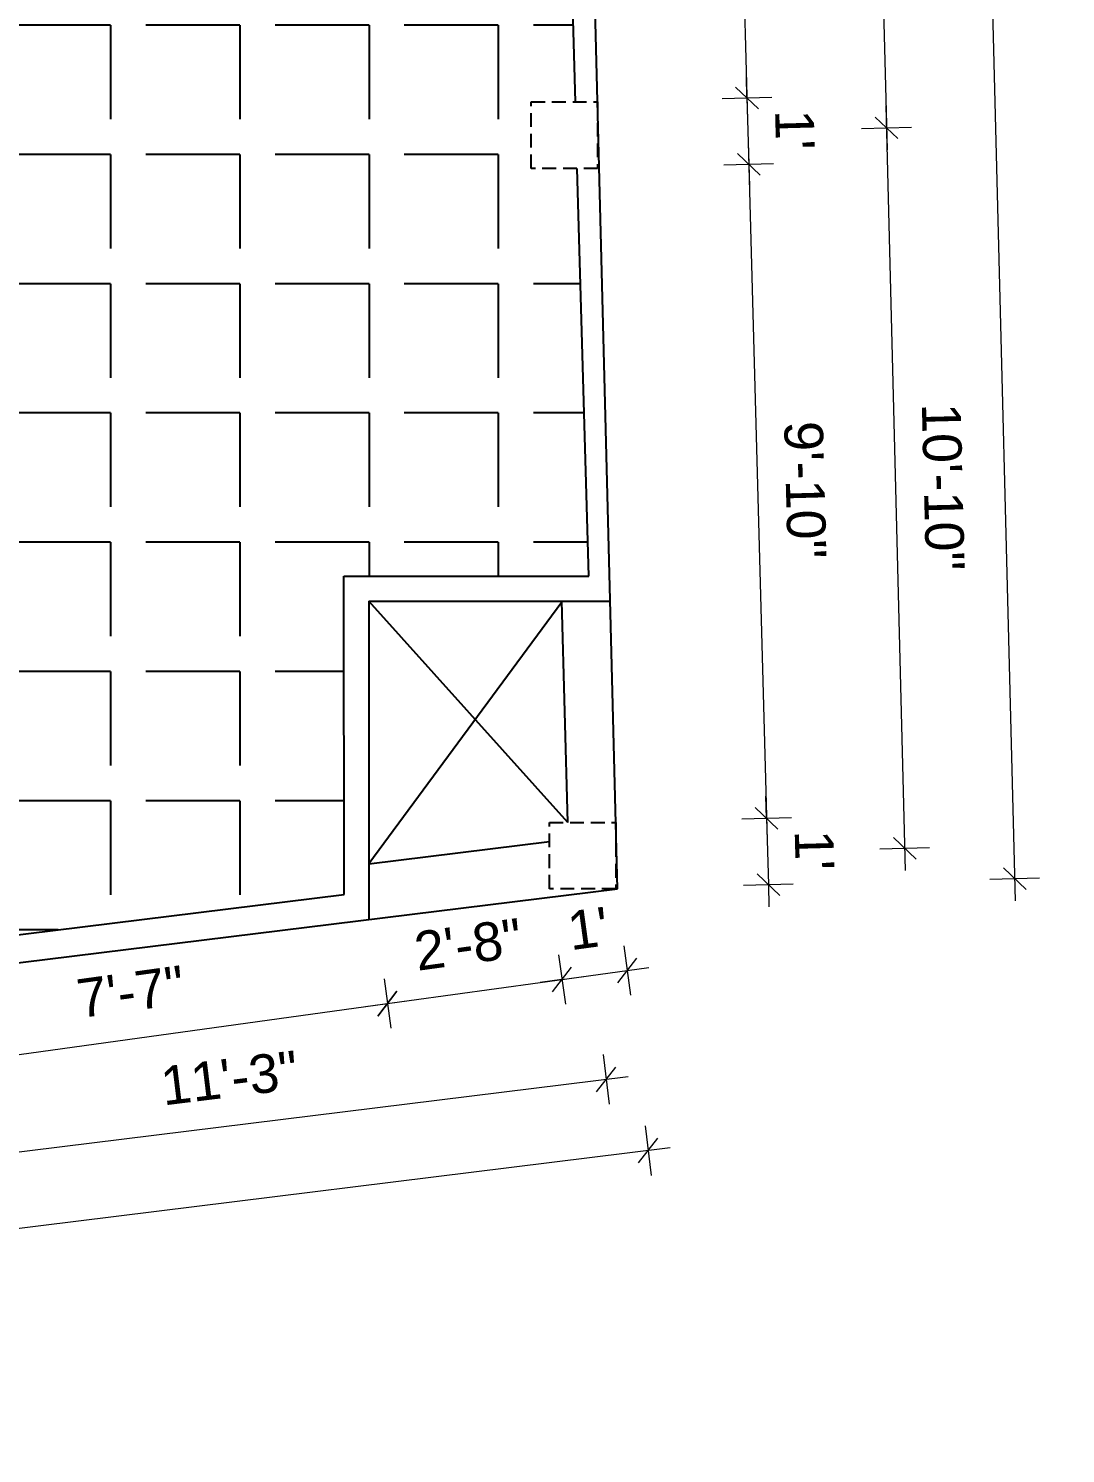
# Model space of a CAD drawing. Header units: inches. Extents: x -111 to 45239, y -6849 to 1261.
# Drawn here: x 23406.9 to 23594.5, y -2291.9 to -2034.2 of the extents above; entities that cross this region are included whole.
import ezdxf

# ---------------------------------------------------------------- set-up
doc = ezdxf.new("R2010")
doc.units = ezdxf.units.IN
doc.header["$LTSCALE"] = 0.5
doc.header["$MEASUREMENT"] = 0
doc.header["$PDMODE"] = 66
doc.linetypes.add('HIDDEN', pattern=[0.375, 0.25, -0.125])
doc.layers.add('A_Title Text', color=105, linetype='Continuous', lineweight=60)
doc.layers.add('Toilet', color=7, linetype='Continuous', lineweight=25)
doc.styles.add('arial', font='arial.ttf')
doc.dimstyles.new('Sudeep', dxfattribs={"dimtxt": 6, "dimasz": 4, "dimexe": 4.5, "dimexo": 4.5, "dimgap": 5, "dimtad": 1, "dimdec": 0, "dimlunit": 4, "dimtxsty": 'arial', "dimblk": 'OBLIQUE', "dimcen": 250, "dimdle": 4, "dimclrd": 86, "dimclre": 5, "dimclrt": 1, "dimadec": 0, "dimazin": 0, "dimtfac": 1, "dimtdec": 0, "dimtix": 1, "dimtmove": 1, "dimatfit": 3, "dimldrblk": 'OBLIQUE', "dimfxl": 4.5, "dimfxlon": 1, "dimfrac": 2, "dimlwd": 15, "dimlwe": 13, "dimarcsym": 0})

# ---------------------------------------------------------------- blocks, each defined once
blk = doc.blocks.new('_Oblique')
at = {"color": 0, "linetype": 'ByBlock', "lineweight": -2}
blk.add_line((-0.5, -0.5), (0.5, 0.5), dxfattribs=at)
blk = doc.blocks.new('*D1159')
at = {"layer": 'A_Title Text', "color": 5, "lineweight": 13, "transparency": 16777216}
for p, q in [((23471.23, -2206.1), (23472.46, -2215.01)), ((23380.69, -2218.6), (23381.92, -2227.51))]:
    blk.add_line(p, q, dxfattribs=at)
at = {"layer": 'A_Title Text', "color": 86, "lineweight": 15, "transparency": 16777216}
blk.add_line((23377.34, -2223.6), (23475.8, -2210.01), dxfattribs=at)
at = {"layer": 'Defpoints', "color": 0, "transparency": 16777216}
for p in [(23468.49, -2186.26), (23379, -2206.39), (23471.84, -2210.55)]:
    blk.add_point(p, dxfattribs=at)
at = {"layer": 'A_Title Text', "color": 86, "lineweight": 15, "transparency": 16777216, "xscale": 4, "yscale": 4, "zscale": 4}
for p, rotation in [((23471.84, -2210.55), 7.861618189196395), ((23381.3, -2223.06), 187.8616181891964)]:
    blk.add_blockref('_Oblique', p, dxfattribs=dict(at, rotation=rotation))
at = {"layer": 'A_Title Text', "color": 1, "transparency": 16777216, "insert": (23425.41, -2208.38), "char_height": 7, "attachment_point": 5, "rotation": 7.8616, "style": 'arial'}
blk.add_mtext('7\'-7"', dxfattribs=at)
blk = doc.blocks.new('*D1160')
at = {"layer": 'A_Title Text', "color": 5, "lineweight": 13, "transparency": 16777216}
for p, q in [((23502.79, -2201.74), (23504.03, -2210.65)), ((23471.23, -2206.1), (23472.46, -2215.01))]:
    blk.add_line(p, q, dxfattribs=at)
at = {"layer": 'A_Title Text', "color": 86, "lineweight": 15, "transparency": 16777216}
blk.add_line((23467.88, -2211.1), (23507.37, -2205.65), dxfattribs=at)
at = {"layer": 'Defpoints', "color": 0, "transparency": 16777216}
for p in [(23468.49, -2186.26), (23501.14, -2189.78), (23503.41, -2206.19)]:
    blk.add_point(p, dxfattribs=at)
at = {"layer": 'A_Title Text', "color": 86, "lineweight": 15, "transparency": 16777216, "xscale": 4, "yscale": 4, "zscale": 4}
for p, rotation in [((23503.41, -2206.19), 7.861618189196395), ((23471.84, -2210.55), 187.8616181891964)]:
    blk.add_blockref('_Oblique', p, dxfattribs=dict(at, rotation=rotation))
at = {"layer": 'A_Title Text', "color": 1, "transparency": 16777216, "insert": (23486.45, -2199.88), "char_height": 7, "attachment_point": 5, "rotation": 7.8616, "style": 'arial'}
blk.add_mtext('2\'-8"', dxfattribs=at)
blk = doc.blocks.new('*D1161')
at = {"layer": 'A_Title Text', "color": 5, "lineweight": 13, "transparency": 16777216}
for p, q in [((23514.57, -2200.11), (23515.8, -2209.03)), ((23502.79, -2201.74), (23504.03, -2210.65))]:
    blk.add_line(p, q, dxfattribs=at)
at = {"layer": 'A_Title Text', "color": 86, "lineweight": 15, "transparency": 16777216}
for p, q in [((23503.41, -2206.19), (23515.19, -2204.57)), ((23515.19, -2204.57), (23519.15, -2204.02)), ((23503.41, -2206.19), (23499.45, -2206.74))]:
    blk.add_line(p, q, dxfattribs=at)
at = {"layer": 'Defpoints', "color": 0, "transparency": 16777216}
for p in [(23501.14, -2189.78), (23513.14, -2189.78), (23515.19, -2204.57)]:
    blk.add_point(p, dxfattribs=at)
at = {"layer": 'A_Title Text', "color": 86, "lineweight": 15, "transparency": 16777216, "xscale": 4, "yscale": 4, "zscale": 4}
for p, rotation in [((23515.19, -2204.57), 187.8616181891964), ((23503.41, -2206.19), 7.861618189196412)]:
    blk.add_blockref('_Oblique', p, dxfattribs=dict(at, rotation=rotation))
at = {"layer": 'A_Title Text', "color": 1, "transparency": 16777216, "insert": (23508.13, -2196.95), "char_height": 7, "attachment_point": 5, "rotation": 7.8616, "style": 'arial'}
blk.add_mtext("1'", dxfattribs=at)
blk = doc.blocks.new('*D1164')
at = {"layer": 'A_Title Text', "color": 5, "lineweight": 13, "transparency": 16777216}
for p, q in [((23510.85, -2219.78), (23511.95, -2228.72)), ((23376.7, -2236.36), (23377.81, -2245.29))]:
    blk.add_line(p, q, dxfattribs=at)
at = {"layer": 'A_Title Text', "color": 86, "lineweight": 15, "transparency": 16777216}
blk.add_line((23373.28, -2241.31), (23515.37, -2223.76), dxfattribs=at)
at = {"layer": 'Defpoints', "color": 0, "transparency": 16777216}
for p in [(23507.14, -2189.78), (23373, -2206.39), (23511.4, -2224.25)]:
    blk.add_point(p, dxfattribs=at)
at = {"layer": 'A_Title Text', "color": 86, "lineweight": 15, "transparency": 16777216, "xscale": 4, "yscale": 4, "zscale": 4}
for p, rotation in [((23511.4, -2224.25), 7.042870252557182), ((23377.25, -2240.82), 187.0428702525572)]:
    blk.add_blockref('_Oblique', p, dxfattribs=dict(at, rotation=rotation))
at = {"layer": 'A_Title Text', "color": 1, "transparency": 16777216, "insert": (23443.28, -2224.03), "char_height": 7, "attachment_point": 5, "rotation": 7.0429, "style": 'arial'}
blk.add_mtext('11\'-3"', dxfattribs=at)
blk = doc.blocks.new('*D1165')
at = {"layer": 'A_Title Text', "color": 5, "lineweight": 13, "transparency": 16777216}
for p, q in [((23518.45, -2232.68), (23519.55, -2241.61)), ((23111.58, -2282.98), (23112.68, -2291.91))]:
    blk.add_line(p, q, dxfattribs=at)
at = {"layer": 'A_Title Text', "color": 86, "lineweight": 15, "transparency": 16777216}
blk.add_line((23522.97, -2236.65), (23108.16, -2287.94), dxfattribs=at)
at = {"layer": 'Defpoints', "color": 0, "transparency": 16777216}
for p in [(23513.14, -2189.78), (23106.27, -2240.08), (23112.13, -2287.45)]:
    blk.add_point(p, dxfattribs=at)
at = {"layer": 'A_Title Text', "color": 86, "lineweight": 15, "transparency": 16777216, "xscale": 4, "yscale": 4, "zscale": 4}
for p, rotation in [((23519, -2237.14), 7.048072108460931), ((23112.13, -2287.45), 187.048072108461)]:
    blk.add_blockref('_Oblique', p, dxfattribs=dict(at, rotation=rotation))
at = {"layer": 'A_Title Text', "color": 1, "transparency": 16777216, "insert": (23314.51, -2253.78), "char_height": 7, "attachment_point": 5, "rotation": 7.0481, "style": 'arial'}
blk.add_mtext('34\'-2"', dxfattribs=at)
blk = doc.blocks.new('*D1166')
at = {"layer": 'A_Title Text', "color": 86, "lineweight": 15, "transparency": 16777216}
blk.add_line((23532.48, -1885.52), (23536.98, -2050.76), dxfattribs=at)
at = {"layer": 'A_Title Text', "color": 5, "lineweight": 13, "transparency": 16777216}
for p, q in [((23528.09, -1889.64), (23537.09, -1889.39)), ((23532.37, -2046.89), (23541.37, -2046.64))]:
    blk.add_line(p, q, dxfattribs=at)
at = {"layer": 'Defpoints', "color": 0, "transparency": 16777216}
for p in [(23505.57, -1890.25), (23509.85, -2047.5), (23536.87, -2046.77)]:
    blk.add_point(p, dxfattribs=at)
at = {"layer": 'A_Title Text', "color": 86, "lineweight": 15, "transparency": 16777216, "xscale": 4, "yscale": 4, "zscale": 4}
for p, rotation in [((23532.59, -1889.52), 91.55964457940769), ((23536.87, -2046.77), 271.5596445794077)]:
    blk.add_blockref('_Oblique', p, dxfattribs=dict(at, rotation=rotation))
at = {"layer": 'A_Title Text', "color": 1, "transparency": 16777216, "insert": (23543.3, -1967.91), "char_height": 7, "attachment_point": 5, "rotation": 271.5596, "style": 'arial'}
blk.add_mtext('13\'-1"', dxfattribs=at)
blk = doc.blocks.new('*D1167')
at = {"layer": 'A_Title Text', "color": 86, "lineweight": 15, "transparency": 16777216}
for p, q in [((23536.87, -2046.77), (23536.76, -2042.77)), ((23536.87, -2046.77), (23537.2, -2058.76)), ((23537.2, -2058.76), (23537.3, -2062.76))]:
    blk.add_line(p, q, dxfattribs=at)
at = {"layer": 'A_Title Text', "color": 5, "lineweight": 13, "transparency": 16777216}
for p, q in [((23532.37, -2046.89), (23541.37, -2046.64)), ((23532.7, -2058.88), (23541.69, -2058.63))]:
    blk.add_line(p, q, dxfattribs=at)
at = {"layer": 'Defpoints', "color": 0, "transparency": 16777216}
for p in [(23509.85, -2047.5), (23537.2, -2058.76), (23509.85, -2059.5)]:
    blk.add_point(p, dxfattribs=at)
at = {"layer": 'A_Title Text', "color": 86, "lineweight": 15, "transparency": 16777216, "xscale": 4, "yscale": 4, "zscale": 4}
for p, rotation in [((23536.87, -2046.77), 271.5596445794165), ((23537.2, -2058.76), 91.55964457941651)]:
    blk.add_blockref('_Oblique', p, dxfattribs=dict(at, rotation=rotation))
at = {"layer": 'A_Title Text', "color": 1, "transparency": 16777216, "insert": (23545.54, -2052.53), "char_height": 7, "attachment_point": 5, "rotation": 271.5596, "style": 'arial'}
blk.add_mtext("1'", dxfattribs=at)
blk = doc.blocks.new('*D1168')
at = {"layer": 'A_Title Text', "color": 86, "lineweight": 15, "transparency": 16777216}
blk.add_line((23537.08, -2054.76), (23540.52, -2181.03), dxfattribs=at)
at = {"layer": 'A_Title Text', "color": 5, "lineweight": 13, "transparency": 16777216}
for p, q in [((23532.69, -2058.88), (23541.69, -2058.63)), ((23535.92, -2177.16), (23544.91, -2176.91))]:
    blk.add_line(p, q, dxfattribs=at)
at = {"layer": 'Defpoints', "color": 0, "transparency": 16777216}
for p in [(23509.85, -2059.5), (23540.41, -2177.04), (23513.14, -2177.78)]:
    blk.add_point(p, dxfattribs=at)
at = {"layer": 'A_Title Text', "color": 86, "lineweight": 15, "transparency": 16777216, "xscale": 4, "yscale": 4, "zscale": 4}
for p, rotation in [((23537.19, -2058.76), 91.55964457941651), ((23540.41, -2177.04), 271.5596445794165)]:
    blk.add_blockref('_Oblique', p, dxfattribs=dict(at, rotation=rotation))
at = {"layer": 'A_Title Text', "color": 1, "transparency": 16777216, "insert": (23547.37, -2117.66), "char_height": 7, "attachment_point": 5, "rotation": 271.5596, "style": 'arial'}
blk.add_mtext('9\'-10"', dxfattribs=at)
blk = doc.blocks.new('*D1169')
at = {"layer": 'A_Title Text', "color": 86, "lineweight": 15, "transparency": 16777216}
for p, q in [((23540.41, -2177.04), (23540.3, -2173.04)), ((23540.41, -2177.04), (23540.74, -2189.04)), ((23540.74, -2189.04), (23540.85, -2193.03))]:
    blk.add_line(p, q, dxfattribs=at)
at = {"layer": 'A_Title Text', "color": 5, "lineweight": 13, "transparency": 16777216}
for p, q in [((23535.92, -2177.16), (23544.91, -2176.91)), ((23536.24, -2189.16), (23545.24, -2188.91))]:
    blk.add_line(p, q, dxfattribs=at)
at = {"layer": 'Defpoints', "color": 0, "transparency": 16777216}
for p in [(23513.14, -2177.78), (23513.45, -2189.78), (23540.74, -2189.04)]:
    blk.add_point(p, dxfattribs=at)
at = {"layer": 'A_Title Text', "color": 86, "lineweight": 15, "transparency": 16777216, "xscale": 4, "yscale": 4, "zscale": 4}
for p, rotation in [((23540.41, -2177.04), 271.5596445794165), ((23540.74, -2189.04), 91.55964457941651)]:
    blk.add_blockref('_Oblique', p, dxfattribs=dict(at, rotation=rotation))
at = {"layer": 'A_Title Text', "color": 1, "transparency": 16777216, "insert": (23549.09, -2182.8), "char_height": 7, "attachment_point": 5, "rotation": 271.5596, "style": 'arial'}
blk.add_mtext("1'", dxfattribs=at)
blk = doc.blocks.new('*D1172')
at = {"layer": 'A_Title Text', "color": 86, "lineweight": 15, "transparency": 16777216}
blk.add_line((23557.72, -1878.93), (23562.21, -2056.18), dxfattribs=at)
at = {"layer": 'A_Title Text', "color": 5, "lineweight": 13, "transparency": 16777216}
for p, q in [((23553.32, -1883.04), (23562.32, -1882.82)), ((23557.61, -2052.29), (23566.6, -2052.07))]:
    blk.add_line(p, q, dxfattribs=at)
at = {"layer": 'Defpoints', "color": 0, "transparency": 16777216}
for p in [(23505.57, -1884.25), (23509.85, -2053.5), (23562.1, -2052.18)]:
    blk.add_point(p, dxfattribs=at)
at = {"layer": 'A_Title Text', "color": 86, "lineweight": 15, "transparency": 16777216, "xscale": 4, "yscale": 4, "zscale": 4}
for p, rotation in [((23557.82, -1882.93), 91.44911383239761), ((23562.1, -2052.18), 271.4491138323976)]:
    blk.add_blockref('_Oblique', p, dxfattribs=dict(at, rotation=rotation))
at = {"layer": 'A_Title Text', "color": 1, "transparency": 16777216, "insert": (23568.47, -1967.34), "char_height": 7, "attachment_point": 5, "rotation": 271.4491, "style": 'arial'}
blk.add_mtext('14\'-1"', dxfattribs=at)
blk = doc.blocks.new('*D1173')
at = {"layer": 'A_Title Text', "color": 86, "lineweight": 15, "transparency": 16777216}
blk.add_line((23562, -2048.18), (23565.5, -2186.46), dxfattribs=at)
at = {"layer": 'A_Title Text', "color": 5, "lineweight": 13, "transparency": 16777216}
for p, q in [((23557.61, -2052.29), (23566.6, -2052.07)), ((23560.9, -2182.57), (23569.9, -2182.34))]:
    blk.add_line(p, q, dxfattribs=at)
at = {"layer": 'Defpoints', "color": 0, "transparency": 16777216}
for p in [(23509.85, -2053.5), (23565.4, -2182.46), (23513.14, -2183.78)]:
    blk.add_point(p, dxfattribs=at)
at = {"layer": 'A_Title Text', "color": 86, "lineweight": 15, "transparency": 16777216, "xscale": 4, "yscale": 4, "zscale": 4}
for p, rotation in [((23562.1, -2052.18), 91.44911383237451), ((23565.4, -2182.46), 271.4491138323745)]:
    blk.add_blockref('_Oblique', p, dxfattribs=dict(at, rotation=rotation))
at = {"layer": 'A_Title Text', "color": 1, "transparency": 16777216, "insert": (23572.32, -2117.1), "char_height": 7, "attachment_point": 5, "rotation": 271.4491, "style": 'arial'}
blk.add_mtext('10\'-10"', dxfattribs=at)
blk = doc.blocks.new('*D1174')
at = {"layer": 'A_Title Text', "color": 86, "lineweight": 15, "transparency": 16777216}
blk.add_line((23576.55, -1845.42), (23585.39, -2191.94), dxfattribs=at)
at = {"layer": 'A_Title Text', "color": 5, "lineweight": 13, "transparency": 16777216}
for p, q in [((23572.15, -1849.53), (23581.15, -1849.3)), ((23580.79, -2188.06), (23589.79, -2187.83))]:
    blk.add_line(p, q, dxfattribs=at)
at = {"layer": 'Defpoints', "color": 0, "transparency": 16777216}
for p in [(23504.81, -1851.25), (23513.45, -2189.78), (23585.29, -2187.95)]:
    blk.add_point(p, dxfattribs=at)
at = {"layer": 'A_Title Text', "color": 86, "lineweight": 15, "transparency": 16777216, "xscale": 4, "yscale": 4, "zscale": 4}
for p, rotation in [((23576.65, -1849.42), 91.46195018982071), ((23585.29, -2187.95), 271.4619501898207)]:
    blk.add_blockref('_Oblique', p, dxfattribs=dict(at, rotation=rotation))
at = {"layer": 'A_Title Text', "color": 1, "transparency": 16777216, "insert": (23589.55, -2018.46), "char_height": 7, "attachment_point": 5, "rotation": 271.462, "style": 'arial'}
blk.add_mtext('28\'-3"', dxfattribs=at)

msp = doc.modelspace()

# ---------------------------------------------------------------- hatches: boundary and pattern name
at = {"layer": 'Toilet'}
h = msp.add_hatch(dxfattribs=at)
h.set_pattern_fill('ANGLE', color=256, scale=85, angle=-180, style=0)
h.set_pattern_definition([(180, (0, 0), (-8e-15, -23.375), [17, -6.375]), (270, (0, 0), (23.375, -9e-15), [17, -6.375])])
h.paths.add_polyline_path([(23501.42, -1890.25), (23493.57, -1890.25), (23493.57, -1878.25), (23501.5, -1878.25), (23500.97, -1855.25), (23386, -1855.25), (23386, -1864.25), (23341.17, -1864.25), (23341.17, -2145.11), (23384, -2145.11), (23384, -2200.73), (23464.01, -2190.85), (23463.99, -2133.25), (23508.25, -2133.25), (23506.18, -2059.5), (23497.85, -2059.5), (23497.85, -2047.5), (23505.84, -2047.5)])
h.paths.add_polyline_path([(23379, -2047.5), (23379, -2059.5), (23367, -2059.5), (23367, -2047.5)], flags=16)
h.paths.add_polyline_path([(23379, -1890.25), (23367, -1890.25), (23367, -1878.25), (23379, -1878.25)], flags=16)

# ---------------------------------------------------------------- linework, layer by layer
for p, q in [((23513.45, -2189.78), (23504.88, -1851.25)), ((23505.84, -2047.5), (23501.42, -1890.25)), ((23508.25, -2133.25), (23506.18, -2059.5)), ((23463.99, -2133.25), (23508.25, -2133.25)), ((23464.01, -2190.85), (23463.99, -2133.25)), ((23468.49, -2137.75), (23512.13, -2137.8)), ((23468.49, -2137.75), (23468.49, -2195.33)), ((23504.5, -2177.78), (23468.49, -2137.75)), ((23503.38, -2137.93), (23468.49, -2185.26)), ((23504.5, -2177.78), (23503.38, -2137.79)), ((23468.49, -2185.26), (23501.14, -2181.22)), ((23106, -2240.12), (23513.45, -2189.78)), ((23384, -2200.73), (23464.01, -2190.85)), ((23468.49, -2195.33), (23468.49, -2195.34))]:
    msp.add_line(p, q, dxfattribs=at)
at = {"layer": 'Toilet', "linetype": 'HIDDEN', "ltscale": 20}
for points in [[(23497.85, -2047.5), (23509.85, -2047.5), (23509.85, -2059.5), (23497.85, -2059.5)], [(23501.14, -2177.78), (23513.14, -2177.78), (23513.14, -2189.78), (23501.14, -2189.78)]]:
    msp.add_lwpolyline(points, close=True, dxfattribs=at)

# ---------------------------------------------------------------- dimensions: what is measured, and where the dimension line sits
at = {"layer": 'A_Title Text'}
for p1, p2, distance, picture, middle in [((23504.81, -1851.25), (23513.45, -2189.78), 71.87, '*D1174', (23589.55, -2018.46)), ((23505.57, -1884.25), (23509.85, -2053.5), 52.27, '*D1172', (23568.47, -1967.34)), ((23505.57, -1890.25), (23509.85, -2047.5), 27.03, '*D1166', (23543.3, -1967.91)), ((23513.14, -2189.78), (23106.27, -2240.08), 47.73, '*D1165', (23314.51, -2253.78))]:
    dim = msp.add_aligned_dim(p1=p1, p2=p2, distance=distance, dimstyle='Sudeep', override={"dimtxt": 7}, dxfattribs=at)
    dim.commit()
    dim.dimension.update_dxf_attribs({"geometry": picture, "text_midpoint": middle})
for base, p1, p2, angle, picture, middle in [((23537.2, -2058.76), (23509.85, -2047.5), (23509.85, -2059.5), 91.5596, '*D1167', (23545.54, -2052.53)), ((23565.4, -2182.46), (23509.85, -2053.5), (23513.14, -2183.78), 91.4491, '*D1173', (23572.32, -2117.1)), ((23540.41, -2177.04), (23509.85, -2059.5), (23513.14, -2177.78), 91.5596, '*D1168', (23547.37, -2117.66)), ((23540.74, -2189.04), (23513.14, -2177.78), (23513.45, -2189.78), 91.5596, '*D1169', (23549.09, -2182.8)), ((23471.84, -2210.55), (23379, -2206.39), (23468.49, -2186.26), 187.8616, '*D1159', (23425.41, -2208.38)), ((23503.41, -2206.19), (23468.49, -2186.26), (23501.14, -2189.78), 187.8616, '*D1160', (23486.45, -2199.88)), ((23511.4, -2224.25), (23373, -2206.39), (23507.14, -2189.78), 187.0429, '*D1164', (23443.28, -2224.03)), ((23515.19, -2204.57), (23501.14, -2189.78), (23513.14, -2189.78), 187.8616, '*D1161', (23508.13, -2196.95))]:
    dim = msp.add_linear_dim(base=base, p1=p1, p2=p2, angle=angle, dimstyle='Sudeep', override={"dimtxt": 7}, dxfattribs=at)
    dim.commit()
    dim.dimension.update_dxf_attribs({"geometry": picture, "text_midpoint": middle})

doc.saveas('drawing.dxf')
